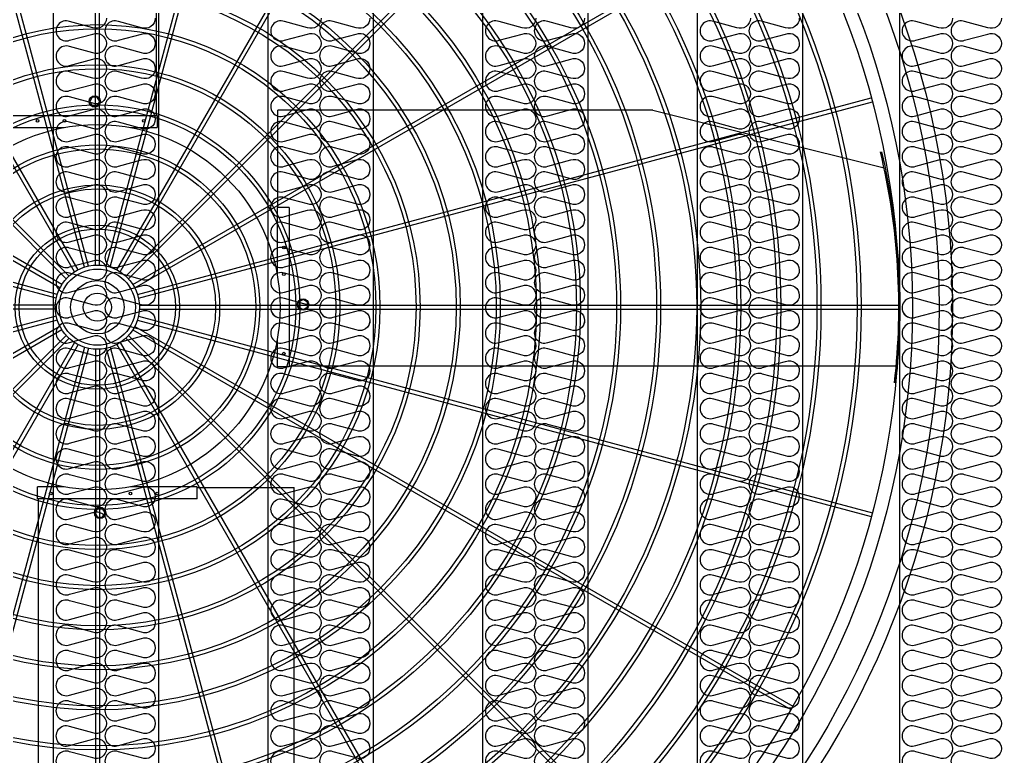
# Model space of a CAD drawing. Header units: millimetres. Extents: x 2711 to 34823, y 3042 to 25750.
# Drawn here: x 8109 to 9508, y 11930 to 12980 of the extents above; entities that cross this region are included whole.
import ezdxf

# ---------------------------------------------------------------- set-up
doc = ezdxf.new("R2010")
doc.units = ezdxf.units.MM
for name, color, linetype in [('LINE', 7, 'Continuous'), ('SMS', 220, 'Continuous'), ('냉각탑', 4, 'Continuous')]:
    doc.layers.add(name, color=color, linetype=linetype)

# ---------------------------------------------------------------- blocks, each defined once
blk = doc.blocks.new('A$C1FB73ED1')
for p, q in [((1277, 1342.9), (1277, 2480)), ((1283, 1342.9), (1283, 2480)), ((1266.6, 1341.6), (972.3, 2439.9)), ((1293.4, 1341.6), (1587.7, 2439.9)), ((1260.8, 1340), (966.5, 2438.3)), ((1299.2, 1340), (1593.5, 2438.3)), ((1245.9, 1333), (677.4, 2317.7)), ((1251.1, 1336), (682.6, 2320.7)), ((1308.9, 1336), (1877.4, 2320.7)), ((1314.1, 1333), (1882.6, 2317.7)), ((1237.6, 1326.6), (433.6, 2130.6)), ((1322.4, 1326.6), (2126.4, 2130.6)), ((1233.4, 1322.4), (429.4, 2126.4)), ((1326.6, 1322.4), (2130.6, 2126.4)), ((1227, 1314.1), (242.3, 1882.6)), ((1333, 1314.1), (2317.7, 1882.6)), ((1224, 1308.9), (239.3, 1877.4)), ((1336, 1308.9), (2320.7, 1877.4)), ((1218.4, 1293.4), (120.1, 1587.7)), ((1220, 1299.2), (121.7, 1593.5)), ((1340, 1299.2), (2438.3, 1593.5)), ((1341.6, 1293.4), (2439.9, 1587.7)), ((1217.1, 1283), (80, 1283)), ((1342.9, 1283), (2480, 1283)), ((1217.1, 1277), (80, 1277)), ((1218.4, 1266.6), (120.1, 972.3)), ((1341.6, 1266.6), (2439.9, 972.3)), ((1342.9, 1277), (2480, 1277)), ((1220, 1260.8), (121.7, 966.5)), ((1224, 1251.1), (239.3, 682.6)), ((1336, 1251.1), (2320.7, 682.6)), ((1340, 1260.8), (2438.3, 966.5)), ((1227, 1245.9), (242.3, 677.4)), ((1233.4, 1237.6), (429.4, 433.6)), ((1326.6, 1237.6), (2130.6, 433.6)), ((1333, 1245.9), (2317.7, 677.4)), ((1237.6, 1233.4), (433.6, 429.4)), ((1245.9, 1227), (677.4, 242.3)), ((1251.1, 1224), (682.6, 239.3)), ((1260.8, 1220), (966.5, 121.7)), ((1299.2, 1220), (1593.5, 121.7)), ((1308.9, 1224), (1877.4, 239.3)), ((1314.1, 1227), (1882.6, 242.3)), ((1322.4, 1233.4), (2126.4, 429.4)), ((1266.6, 1218.4), (972.3, 120.1)), ((1277, 1217.1), (1277, 80)), ((1283, 1217.1), (1283, 80)), ((1293.4, 1218.4), (1587.7, 120.1))]:
    blk.add_line(p, q)
for radius in [1280, 1260, 1220, 1200]:
    blk.add_circle((1280, 1280), radius)
at = {"ltscale": 5}
for radius in [1143, 1137, 1083, 1077, 1023, 1017, 963, 957, 903, 897, 843, 837, 783, 777, 723, 717, 663, 657, 603, 597, 543, 537, 483, 477, 423, 417, 363, 357, 303, 297, 243, 237, 183, 177, 123, 117, 63, 57, 40, 21]:
    blk.add_circle((1280, 1280), radius, dxfattribs=at)
at = {"color": 7}
blk.add_circle((1280, 1280), 273.5, dxfattribs=at)
at = {"layer": 'LINE', "color": 7}
for p, q in [((1368.2, 2477.5), (1368.2, 1567)), ((2111.5, 1574.8), (1550, 1574.8)), ((1550, 1429.2), (1550, 1574.8)), ((1550, 1429.2), (1550, 1574.8)), ((2111.5, 1574.8), (2457.5, 1488.5)), ((1130.8, 1567), (1369.4, 1567)), ((1130.8, 1567), (1369.4, 1567)), ((1369.4, 1567), (1369.4, 1549)), ((1369.4, 1567), (1369.4, 1549)), ((1130.8, 1549), (1230.5, 1549)), ((1130.8, 1549), (1230.5, 1549)), ((1329.5, 1549), (1369.4, 1549)), ((1329.5, 1549), (1369.4, 1549)), ((1549, 1429.2), (1549, 1329.5)), ((1549, 1429.2), (1549, 1329.5)), ((1567, 1429.2), (1549, 1429.2)), ((1567, 1429.2), (1549, 1429.2)), ((1567, 1429.2), (1567, 1190.6)), ((1567, 1429.2), (1567, 1190.6)), ((1549, 1230.5), (1549, 1190.6)), ((1549, 1230.5), (1549, 1190.6)), ((1567, 1190.6), (1549, 1190.6)), ((1567, 1190.6), (1549, 1190.6)), ((2475.6, 1191.8), (1567, 1191.8)), ((1230.5, 1011), (1190.6, 1011)), ((1190.6, 993), (1190.6, 1011)), ((1230.5, 1011), (1190.6, 1011)), ((1190.6, 993), (1190.6, 1011)), ((1429.2, 1011), (1329.5, 1011)), ((1429.2, 1011), (1329.5, 1011)), ((1429.2, 993), (1429.2, 1011)), ((1429.2, 993), (1429.2, 1011)), ((1429.2, 1010), (1574.8, 1010)), ((1429.2, 1010), (1574.8, 1010)), ((1574.8, 506.6), (1574.8, 1010)), ((1429.2, 993), (1190.6, 993)), ((1429.2, 993), (1190.6, 993)), ((1191.8, 82.5), (1191.8, 993))]:
    blk.add_line(p, q, dxfattribs=at)
for points in [[(1272.3, 1594.4), (1268.5, 1587.9), (1272.3, 1581.4), (1279.8, 1581.4), (1283.5, 1587.9), (1279.8, 1594.4)], [(1272.3, 1594.4), (1268.5, 1587.9), (1272.3, 1581.4), (1279.8, 1581.4), (1283.5, 1587.9), (1279.8, 1594.4)], [(1594.4, 1287.7), (1587.9, 1291.5), (1581.4, 1287.7), (1581.4, 1280.2), (1587.9, 1276.5), (1594.4, 1280.2)], [(1594.4, 1287.7), (1587.9, 1291.5), (1581.4, 1287.7), (1581.4, 1280.2), (1587.9, 1276.5), (1594.4, 1280.2)], [(1287.7, 965.6), (1291.5, 972.1), (1287.7, 978.6), (1280.2, 978.6), (1276.5, 972.1), (1280.2, 965.6)], [(1287.7, 965.6), (1291.5, 972.1), (1287.7, 978.6), (1280.2, 978.6), (1276.5, 972.1), (1280.2, 965.6)]]:
    blk.add_lwpolyline(points, close=True, dxfattribs=at)
for centre, radius in [((1276, 1587.9), 8.5), ((1276, 1587.9), 8.5), ((1190.6, 1559), 2), ((1190.6, 1559), 2), ((1230.6, 1559), 2), ((1230.6, 1559), 2), ((1349.6, 1559), 2), ((1349.6, 1559), 2), ((1559, 1369.4), 2), ((1559, 1369.4), 2), ((1559, 1329.4), 2), ((1559, 1329.4), 2), ((1587.9, 1284), 8.5), ((1587.9, 1284), 8.5), ((1559, 1210.4), 2), ((1559, 1210.4), 2), ((1210.4, 1001), 2), ((1210.4, 1001), 2), ((1329.4, 1001), 2), ((1329.4, 1001), 2), ((1369.4, 1001), 2), ((1369.4, 1001), 2), ((1284, 972.1), 8.5), ((1284, 972.1), 8.5)]:
    blk.add_circle(centre, radius, dxfattribs=at)
for radius, start, end in [(998, 353.4876, 13.487), (1000, 353.5007, 13.4595)]:
    blk.add_arc((1481.5, 1280), radius, start, end, dxfattribs=at)
blk = doc.blocks.new('3')
at = {"color": 7}
for p, q in [((8156.6, 14407.4), (8156.6, 10929.4)), ((8306.6, 14407.4), (8306.6, 10929.4)), ((8462.6, 14407.4), (8462.6, 10929.4)), ((8612.6, 14407.4), (8612.6, 10929.4)), ((8768.6, 14407.4), (8768.6, 10929.4)), ((8918.6, 14407.4), (8918.6, 10929.4)), ((9074.6, 14407.4), (9074.6, 10929.4)), ((9224.6, 14407.4), (9224.6, 10929.4)), ((9362.6, 14407.4), (9362.6, 10929.4))]:
    blk.add_line(p, q, dxfattribs=at)
at = {"layer": 'SMS', "color": 5, "elevation": 0}
for points in [[(8232.4, 12982.4, -0.524856), (8212.9, 12968.9), (8180, 12977.8, 1.449198), (8180, 12951), (8212.9, 12959.9, -0.524856), (8232.4, 12946.5, -0.524856), (8212.9, 12933), (8180, 12941.9, 1.449198), (8180, 12915.1), (8212.9, 12924, -0.524856), (8232.4, 12910.6, -0.524856), (8212.9, 12897.1), (8180, 12906, 1.449198), (8180, 12879.2), (8212.9, 12888.1, -0.524856), (8232.4, 12874.6, -0.524856), (8212.9, 12861.2), (8180, 12870.1, 1.449198), (8180, 12843.3), (8212.9, 12852.2, -0.524856), (8232.4, 12838.7, -0.524856), (8212.9, 12825.3), (8180, 12834.2, 1.449198), (8180, 12807.3), (8212.9, 12816.3, -0.524856), (8232.4, 12802.8, -0.524856), (8212.9, 12789.4), (8180, 12798.3, 1.449198), (8180, 12771.4), (8212.9, 12780.3, -0.524856), (8232.4, 12766.9, -0.524856), (8212.9, 12753.5), (8180, 12762.4, 1.449198), (8180, 12735.5), (8212.9, 12744.4, -0.524856), (8232.4, 12731, -0.524856), (8212.9, 12717.6), (8180, 12726.5, 1.449198), (8180, 12699.6), (8212.9, 12708.5, -0.524856), (8232.4, 12695.1, -0.524856), (8212.9, 12681.7), (8180, 12690.6, 1.449198), (8180, 12663.7), (8212.9, 12672.6, -0.524856), (8232.4, 12659.2, -0.524856), (8212.9, 12645.8), (8180, 12654.7, 1.449198), (8180, 12627.8), (8212.9, 12636.7, -0.524856), (8232.4, 12623.3, -0.524856), (8212.9, 12609.8), (8180, 12618.7, 1.449198), (8180, 12591.9), (8212.9, 12600.8, -0.524856), (8232.4, 12587.4, -0.524856), (8212.9, 12573.9), (8180, 12582.8, 1.449198), (8180, 12556), (8212.9, 12564.9, -0.524856), (8232.4, 12551.5, -0.417249), (8217.9, 12537.1)], [(8302, 12982.4, -0.524856), (8282.5, 12968.9), (8249.7, 12977.8, 1.449198), (8249.7, 12951), (8282.5, 12959.9, -0.524856), (8302, 12946.5, -0.524856), (8282.5, 12933), (8249.7, 12941.9, 1.449198), (8249.7, 12915.1), (8282.5, 12924, -0.524856), (8302, 12910.6, -0.524856), (8282.5, 12897.1), (8249.7, 12906, 1.449198), (8249.7, 12879.2), (8282.5, 12888.1, -0.524856), (8302, 12874.6, -0.524856), (8282.5, 12861.2), (8249.7, 12870.1, 1.449198), (8249.7, 12843.3), (8282.5, 12852.2, -0.524856), (8302, 12838.7, -0.524856), (8282.5, 12825.3), (8249.7, 12834.2, 1.449198), (8249.7, 12807.3), (8282.5, 12816.3, -0.524856), (8302, 12802.8, -0.524856), (8282.5, 12789.4), (8249.7, 12798.3, 1.449198), (8249.7, 12771.4), (8282.5, 12780.3, -0.524856), (8302, 12766.9, -0.524856), (8282.5, 12753.5), (8249.7, 12762.4, 1.449198), (8249.7, 12735.5), (8282.5, 12744.4, -0.524856), (8302, 12731, -0.524856), (8282.5, 12717.6), (8249.7, 12726.5, 1.449198), (8249.7, 12699.6), (8282.5, 12708.5, -0.524856), (8302, 12695.1, -0.524856), (8282.5, 12681.7), (8249.7, 12690.6, 1.449198), (8249.7, 12663.7), (8282.5, 12672.6, -0.524856), (8302, 12659.2, -0.524856), (8282.5, 12645.8), (8249.7, 12654.7, 1.449198), (8249.7, 12627.8), (8282.5, 12636.7, -0.524856), (8302, 12623.3, -0.524856), (8282.5, 12609.8), (8249.7, 12618.7, 1.449198), (8249.7, 12591.9), (8282.5, 12600.8, -0.524856), (8302, 12587.4, -0.524856), (8282.5, 12573.9), (8249.7, 12582.8, 1.449198), (8249.7, 12556), (8282.5, 12564.9, -0.524856), (8302, 12551.5, -0.417249), (8287.5, 12537.1)], [(8538.4, 12982.4, -0.524856), (8518.9, 12968.9), (8486, 12977.8, 1.449198), (8486, 12951), (8518.9, 12959.9, -0.524856), (8538.4, 12946.5, -0.524856), (8518.9, 12933), (8486, 12941.9, 1.449198), (8486, 12915.1), (8518.9, 12924, -0.524856), (8538.4, 12910.6, -0.524856), (8518.9, 12897.1), (8486, 12906, 1.449198), (8486, 12879.2), (8518.9, 12888.1, -0.524856), (8538.4, 12874.6, -0.524856), (8518.9, 12861.2), (8486, 12870.1, 1.449198), (8486, 12843.3), (8518.9, 12852.2, -0.524856), (8538.4, 12838.7, -0.524856), (8518.9, 12825.3), (8486, 12834.2, 1.449198), (8486, 12807.3), (8518.9, 12816.3, -0.524856), (8538.4, 12802.8, -0.524856), (8518.9, 12789.4), (8486, 12798.3, 1.449198), (8486, 12771.4), (8518.9, 12780.3, -0.524856), (8538.4, 12766.9, -0.524856), (8518.9, 12753.5), (8486, 12762.4, 1.449198), (8486, 12735.5), (8518.9, 12744.4, -0.524856), (8538.4, 12731, -0.524856), (8518.9, 12717.6), (8486, 12726.5, 1.449198), (8486, 12699.6), (8518.9, 12708.5, -0.524856), (8538.4, 12695.1, -0.524856), (8518.9, 12681.7), (8486, 12690.6, 1.449198), (8486, 12663.7), (8518.9, 12672.6, -0.524856), (8538.4, 12659.2, -0.524856), (8518.9, 12645.8), (8486, 12654.7, 1.449198), (8486, 12627.8), (8518.9, 12636.7, -0.524856), (8538.4, 12623.3, -0.524856), (8518.9, 12609.8), (8486, 12618.7, 1.449198), (8486, 12591.9), (8518.9, 12600.8, -0.524856), (8538.4, 12587.4, -0.524856), (8518.9, 12573.9), (8486, 12582.8, 1.449198), (8486, 12556), (8518.9, 12564.9, -0.524856), (8538.4, 12551.5, -0.417249), (8523.9, 12537.1)], [(8608, 12982.4, -0.524856), (8588.5, 12968.9), (8555.7, 12977.8, 1.449198), (8555.7, 12951), (8588.5, 12959.9, -0.524856), (8608, 12946.5, -0.524856), (8588.5, 12933), (8555.7, 12941.9, 1.449198), (8555.7, 12915.1), (8588.5, 12924, -0.524856), (8608, 12910.6, -0.524856), (8588.5, 12897.1), (8555.7, 12906, 1.449198), (8555.7, 12879.2), (8588.5, 12888.1, -0.524856), (8608, 12874.6, -0.524856), (8588.5, 12861.2), (8555.7, 12870.1, 1.449198), (8555.7, 12843.3), (8588.5, 12852.2, -0.524856), (8608, 12838.7, -0.524856), (8588.5, 12825.3), (8555.7, 12834.2, 1.449198), (8555.7, 12807.3), (8588.5, 12816.3, -0.524856), (8608, 12802.8, -0.524856), (8588.5, 12789.4), (8555.7, 12798.3, 1.449198), (8555.7, 12771.4), (8588.5, 12780.3, -0.524856), (8608, 12766.9, -0.524856), (8588.5, 12753.5), (8555.7, 12762.4, 1.449198), (8555.7, 12735.5), (8588.5, 12744.4, -0.524856), (8608, 12731, -0.524856), (8588.5, 12717.6), (8555.7, 12726.5, 1.449198), (8555.7, 12699.6), (8588.5, 12708.5, -0.524856), (8608, 12695.1, -0.524856), (8588.5, 12681.7), (8555.7, 12690.6, 1.449198), (8555.7, 12663.7), (8588.5, 12672.6, -0.524856), (8608, 12659.2, -0.524856), (8588.5, 12645.8), (8555.7, 12654.7, 1.449198), (8555.7, 12627.8), (8588.5, 12636.7, -0.524856), (8608, 12623.3, -0.524856), (8588.5, 12609.8), (8555.7, 12618.7, 1.449198), (8555.7, 12591.9), (8588.5, 12600.8, -0.524856), (8608, 12587.4, -0.524856), (8588.5, 12573.9), (8555.7, 12582.8, 1.449198), (8555.7, 12556), (8588.5, 12564.9, -0.524856), (8608, 12551.5, -0.417249), (8593.5, 12537.1)], [(8844.4, 12982.4, -0.524856), (8824.9, 12968.9), (8792, 12977.8, 1.449198), (8792, 12951), (8824.9, 12959.9, -0.524856), (8844.4, 12946.5, -0.524856), (8824.9, 12933), (8792, 12941.9, 1.449198), (8792, 12915.1), (8824.9, 12924, -0.524856), (8844.4, 12910.6, -0.524856), (8824.9, 12897.1), (8792, 12906, 1.449198), (8792, 12879.2), (8824.9, 12888.1, -0.524856), (8844.4, 12874.6, -0.524856), (8824.9, 12861.2), (8792, 12870.1, 1.449198), (8792, 12843.3), (8824.9, 12852.2, -0.524856), (8844.4, 12838.7, -0.524856), (8824.9, 12825.3), (8792, 12834.2, 1.449198), (8792, 12807.3), (8824.9, 12816.3, -0.524856), (8844.4, 12802.8, -0.524856), (8824.9, 12789.4), (8792, 12798.3, 1.449198), (8792, 12771.4), (8824.9, 12780.3, -0.524856), (8844.4, 12766.9, -0.524856), (8824.9, 12753.5), (8792, 12762.4, 1.449198), (8792, 12735.5), (8824.9, 12744.4, -0.524856), (8844.4, 12731, -0.524856), (8824.9, 12717.6), (8792, 12726.5, 1.449198), (8792, 12699.6), (8824.9, 12708.5, -0.524856), (8844.4, 12695.1, -0.524856), (8824.9, 12681.7), (8792, 12690.6, 1.449198), (8792, 12663.7), (8824.9, 12672.6, -0.524856), (8844.4, 12659.2, -0.524856), (8824.9, 12645.8), (8792, 12654.7, 1.449198), (8792, 12627.8), (8824.9, 12636.7, -0.524856), (8844.4, 12623.3, -0.524856), (8824.9, 12609.8), (8792, 12618.7, 1.449198), (8792, 12591.9), (8824.9, 12600.8, -0.524856), (8844.4, 12587.4, -0.524856), (8824.9, 12573.9), (8792, 12582.8, 1.449198), (8792, 12556), (8824.9, 12564.9, -0.524856), (8844.4, 12551.5, -0.417249), (8829.9, 12537.1)], [(8914, 12982.4, -0.524856), (8894.5, 12968.9), (8861.7, 12977.8, 1.449198), (8861.7, 12951), (8894.5, 12959.9, -0.524856), (8914, 12946.5, -0.524856), (8894.5, 12933), (8861.7, 12941.9, 1.449198), (8861.7, 12915.1), (8894.5, 12924, -0.524856), (8914, 12910.6, -0.524856), (8894.5, 12897.1), (8861.7, 12906, 1.449198), (8861.7, 12879.2), (8894.5, 12888.1, -0.524856), (8914, 12874.6, -0.524856), (8894.5, 12861.2), (8861.7, 12870.1, 1.449198), (8861.7, 12843.3), (8894.5, 12852.2, -0.524856), (8914, 12838.7, -0.524856), (8894.5, 12825.3), (8861.7, 12834.2, 1.449198), (8861.7, 12807.3), (8894.5, 12816.3, -0.524856), (8914, 12802.8, -0.524856), (8894.5, 12789.4), (8861.7, 12798.3, 1.449198), (8861.7, 12771.4), (8894.5, 12780.3, -0.524856), (8914, 12766.9, -0.524856), (8894.5, 12753.5), (8861.7, 12762.4, 1.449198), (8861.7, 12735.5), (8894.5, 12744.4, -0.524856), (8914, 12731, -0.524856), (8894.5, 12717.6), (8861.7, 12726.5, 1.449198), (8861.7, 12699.6), (8894.5, 12708.5, -0.524856), (8914, 12695.1, -0.524856), (8894.5, 12681.7), (8861.7, 12690.6, 1.449198), (8861.7, 12663.7), (8894.5, 12672.6, -0.524856), (8914, 12659.2, -0.524856), (8894.5, 12645.8), (8861.7, 12654.7, 1.449198), (8861.7, 12627.8), (8894.5, 12636.7, -0.524856), (8914, 12623.3, -0.524856), (8894.5, 12609.8), (8861.7, 12618.7, 1.449198), (8861.7, 12591.9), (8894.5, 12600.8, -0.524856), (8914, 12587.4, -0.524856), (8894.5, 12573.9), (8861.7, 12582.8, 1.449198), (8861.7, 12556), (8894.5, 12564.9, -0.524856), (8914, 12551.5, -0.417249), (8899.5, 12537.1)], [(9150.4, 12982.4, -0.524856), (9130.9, 12968.9), (9098, 12977.8, 1.449198), (9098, 12951), (9130.9, 12959.9, -0.524856), (9150.4, 12946.5, -0.524856), (9130.9, 12933), (9098, 12941.9, 1.449198), (9098, 12915.1), (9130.9, 12924, -0.524856), (9150.4, 12910.6, -0.524856), (9130.9, 12897.1), (9098, 12906, 1.449198), (9098, 12879.2), (9130.9, 12888.1, -0.524856), (9150.4, 12874.6, -0.524856), (9130.9, 12861.2), (9098, 12870.1, 1.449198), (9098, 12843.3), (9130.9, 12852.2, -0.524856), (9150.4, 12838.7, -0.524856), (9130.9, 12825.3), (9098, 12834.2, 1.449198), (9098, 12807.3), (9130.9, 12816.3, -0.524856), (9150.4, 12802.8, -0.524856), (9130.9, 12789.4), (9098, 12798.3, 1.449198), (9098, 12771.4), (9130.9, 12780.3, -0.524856), (9150.4, 12766.9, -0.524856), (9130.9, 12753.5), (9098, 12762.4, 1.449198), (9098, 12735.5), (9130.9, 12744.4, -0.524856), (9150.4, 12731, -0.524856), (9130.9, 12717.6), (9098, 12726.5, 1.449198), (9098, 12699.6), (9130.9, 12708.5, -0.524856), (9150.4, 12695.1, -0.524856), (9130.9, 12681.7), (9098, 12690.6, 1.449198), (9098, 12663.7), (9130.9, 12672.6, -0.524856), (9150.4, 12659.2, -0.524856), (9130.9, 12645.8), (9098, 12654.7, 1.449198), (9098, 12627.8), (9130.9, 12636.7, -0.524856), (9150.4, 12623.3, -0.524856), (9130.9, 12609.8), (9098, 12618.7, 1.449198), (9098, 12591.9), (9130.9, 12600.8, -0.524856), (9150.4, 12587.4, -0.524856), (9130.9, 12573.9), (9098, 12582.8, 1.449198), (9098, 12556), (9130.9, 12564.9, -0.524856), (9150.4, 12551.5, -0.417249), (9135.9, 12537.1)], [(9220, 12982.4, -0.524856), (9200.5, 12968.9), (9167.7, 12977.8, 1.449198), (9167.7, 12951), (9200.5, 12959.9, -0.524856), (9220, 12946.5, -0.524856), (9200.5, 12933), (9167.7, 12941.9, 1.449198), (9167.7, 12915.1), (9200.5, 12924, -0.524856), (9220, 12910.6, -0.524856), (9200.5, 12897.1), (9167.7, 12906, 1.449198), (9167.7, 12879.2), (9200.5, 12888.1, -0.524856), (9220, 12874.6, -0.524856), (9200.5, 12861.2), (9167.7, 12870.1, 1.449198), (9167.7, 12843.3), (9200.5, 12852.2, -0.524856), (9220, 12838.7, -0.524856), (9200.5, 12825.3), (9167.7, 12834.2, 1.449198), (9167.7, 12807.3), (9200.5, 12816.3, -0.524856), (9220, 12802.8, -0.524856), (9200.5, 12789.4), (9167.7, 12798.3, 1.449198), (9167.7, 12771.4), (9200.5, 12780.3, -0.524856), (9220, 12766.9, -0.524856), (9200.5, 12753.5), (9167.7, 12762.4, 1.449198), (9167.7, 12735.5), (9200.5, 12744.4, -0.524856), (9220, 12731, -0.524856), (9200.5, 12717.6), (9167.7, 12726.5, 1.449198), (9167.7, 12699.6), (9200.5, 12708.5, -0.524856), (9220, 12695.1, -0.524856), (9200.5, 12681.7), (9167.7, 12690.6, 1.449198), (9167.7, 12663.7), (9200.5, 12672.6, -0.524856), (9220, 12659.2, -0.524856), (9200.5, 12645.8), (9167.7, 12654.7, 1.449198), (9167.7, 12627.8), (9200.5, 12636.7, -0.524856), (9220, 12623.3, -0.524856), (9200.5, 12609.8), (9167.7, 12618.7, 1.449198), (9167.7, 12591.9), (9200.5, 12600.8, -0.524856), (9220, 12587.4, -0.524856), (9200.5, 12573.9), (9167.7, 12582.8, 1.449198), (9167.7, 12556), (9200.5, 12564.9, -0.524856), (9220, 12551.5, -0.417249), (9205.5, 12537.1)], [(9438.4, 12982.4, -0.524856), (9418.9, 12968.9), (9386, 12977.8, 1.449198), (9386, 12951), (9418.9, 12959.9, -0.524856), (9438.4, 12946.5, -0.524856), (9418.9, 12933), (9386, 12941.9, 1.449198), (9386, 12915.1), (9418.9, 12924, -0.524856), (9438.4, 12910.6, -0.524856), (9418.9, 12897.1), (9386, 12906, 1.449198), (9386, 12879.2), (9418.9, 12888.1, -0.524856), (9438.4, 12874.6, -0.524856), (9418.9, 12861.2), (9386, 12870.1, 1.449198), (9386, 12843.3), (9418.9, 12852.2, -0.524856), (9438.4, 12838.7, -0.524856), (9418.9, 12825.3), (9386, 12834.2, 1.449198), (9386, 12807.3), (9418.9, 12816.3, -0.524856), (9438.4, 12802.8, -0.524856), (9418.9, 12789.4), (9386, 12798.3, 1.449198), (9386, 12771.4), (9418.9, 12780.3, -0.524856), (9438.4, 12766.9, -0.524856), (9418.9, 12753.5), (9386, 12762.4, 1.449198), (9386, 12735.5), (9418.9, 12744.4, -0.524856), (9438.4, 12731, -0.524856), (9418.9, 12717.6), (9386, 12726.5, 1.449198), (9386, 12699.6), (9418.9, 12708.5, -0.524856), (9438.4, 12695.1, -0.524856), (9418.9, 12681.7), (9386, 12690.6, 1.449198), (9386, 12663.7), (9418.9, 12672.6, -0.524856), (9438.4, 12659.2, -0.524856), (9418.9, 12645.8), (9386, 12654.7, 1.449198), (9386, 12627.8), (9418.9, 12636.7, -0.524856), (9438.4, 12623.3, -0.524856), (9418.9, 12609.8), (9386, 12618.7, 1.449198), (9386, 12591.9), (9418.9, 12600.8, -0.524856), (9438.4, 12587.4, -0.524856), (9418.9, 12573.9), (9386, 12582.8, 1.449198), (9386, 12556), (9418.9, 12564.9, -0.524856), (9438.4, 12551.5, -0.417249), (9423.9, 12537.1)], [(9508, 12982.4, -0.524856), (9488.5, 12968.9), (9455.7, 12977.8, 1.449198), (9455.7, 12951), (9488.5, 12959.9, -0.524856), (9508, 12946.5, -0.524856), (9488.5, 12933), (9455.7, 12941.9, 1.449198), (9455.7, 12915.1), (9488.5, 12924, -0.524856), (9508, 12910.6, -0.524856), (9488.5, 12897.1), (9455.7, 12906, 1.449198), (9455.7, 12879.2), (9488.5, 12888.1, -0.524856), (9508, 12874.6, -0.524856), (9488.5, 12861.2), (9455.7, 12870.1, 1.449198), (9455.7, 12843.3), (9488.5, 12852.2, -0.524856), (9508, 12838.7, -0.524856), (9488.5, 12825.3), (9455.7, 12834.2, 1.449198), (9455.7, 12807.3), (9488.5, 12816.3, -0.524856), (9508, 12802.8, -0.524856), (9488.5, 12789.4), (9455.7, 12798.3, 1.449198), (9455.7, 12771.4), (9488.5, 12780.3, -0.524856), (9508, 12766.9, -0.524856), (9488.5, 12753.5), (9455.7, 12762.4, 1.449198), (9455.7, 12735.5), (9488.5, 12744.4, -0.524856), (9508, 12731, -0.524856), (9488.5, 12717.6), (9455.7, 12726.5, 1.449198), (9455.7, 12699.6), (9488.5, 12708.5, -0.524856), (9508, 12695.1, -0.524856), (9488.5, 12681.7), (9455.7, 12690.6, 1.449198), (9455.7, 12663.7), (9488.5, 12672.6, -0.524856), (9508, 12659.2, -0.524856), (9488.5, 12645.8), (9455.7, 12654.7, 1.449198), (9455.7, 12627.8), (9488.5, 12636.7, -0.524856), (9508, 12623.3, -0.524856), (9488.5, 12609.8), (9455.7, 12618.7, 1.449198), (9455.7, 12591.9), (9488.5, 12600.8, -0.524856), (9508, 12587.4, -0.524856), (9488.5, 12573.9), (9455.7, 12582.8, 1.449198), (9455.7, 12556), (9488.5, 12564.9, -0.524856), (9508, 12551.5, -0.417249), (9493.5, 12537.1)], [(8161, 12565.8, 0.446849), (8180, 12556), (8212.9, 12564.9, -0.524856), (8232.4, 12551.5, -0.524856), (8212.9, 12538), (8180, 12546.9, 1.449198), (8180, 12520.1), (8212.9, 12529, -0.524856), (8232.4, 12515.5, -0.524856), (8212.9, 12502.1), (8180, 12511, 1.449198), (8180, 12484.2), (8212.9, 12493.1, -0.524856), (8232.4, 12479.6, -0.524856), (8212.9, 12466.2), (8180, 12475.1, 1.449198), (8180, 12448.2), (8212.9, 12457.2, -0.524856), (8232.4, 12443.7, -0.524856), (8212.9, 12430.3), (8180, 12439.2, 1.449198), (8180, 12412.3), (8212.9, 12421.2, -0.524856), (8232.4, 12407.8, -0.524856), (8212.9, 12394.4), (8180, 12403.3, 1.449198), (8180, 12376.4), (8212.9, 12385.3, -0.524856), (8232.4, 12371.9, -0.524856), (8212.9, 12358.5), (8180, 12367.4, 1.449198), (8180, 12340.5), (8212.9, 12349.4, -0.524856), (8232.4, 12336, -0.524856), (8212.9, 12322.6), (8180, 12331.5, 1.449198), (8180, 12304.6), (8212.9, 12313.5, -0.524856), (8232.4, 12300.1, -0.524856), (8212.9, 12286.7), (8180, 12295.6, 1.449198), (8180, 12268.7), (8212.9, 12277.6, -0.524856), (8232.4, 12264.2, -0.524856), (8212.9, 12250.7), (8180, 12259.6, 1.449198), (8180, 12232.8), (8212.9, 12241.7, -0.524856), (8232.4, 12228.3, -0.524856), (8212.9, 12214.8), (8180, 12223.7, 1.449198), (8180, 12196.9), (8212.9, 12205.8, -0.524856), (8232.4, 12192.4, -0.524856), (8212.9, 12178.9), (8180, 12187.8, 1.449198), (8180, 12161), (8212.9, 12169.9, -0.524856), (8232.4, 12156.4, -0.524856), (8212.9, 12143), (8180, 12151.9, 1.449198), (8180, 12125.1), (8212.9, 12134, -0.524856), (8232.4, 12120.5, -0.524856), (8212.9, 12107.1), (8180, 12116, 1.449198), (8180, 12089.1), (8212.9, 12098.1, -0.524856), (8232.4, 12084.6, -0.524856), (8212.9, 12071.2), (8180, 12080.1, 1.449198), (8180, 12053.2), (8212.9, 12062.1, -0.524856), (8232.4, 12048.7, -0.524856), (8212.9, 12035.3), (8180, 12044.2, 1.449198), (8180, 12017.3), (8212.9, 12026.2, -0.524856), (8232.4, 12012.8, -0.524856), (8212.9, 11999.4), (8180, 12008.3, 1.449198), (8180, 11981.4), (8212.9, 11990.3, -0.524856), (8232.4, 11976.9, -0.524856), (8212.9, 11963.5), (8180, 11972.4, 1.449198), (8180, 11945.5), (8212.9, 11954.4, -0.524856), (8232.4, 11941, -0.524856), (8212.9, 11927.6), (8180, 11936.5, 1.449198), (8180, 11909.6)], [(8230.6, 12565.8, 0.446849), (8249.7, 12556), (8282.5, 12564.9, -0.524856), (8302, 12551.5, -0.524856), (8282.5, 12538), (8249.7, 12546.9, 1.449198), (8249.7, 12520.1), (8282.5, 12529, -0.524856), (8302, 12515.5, -0.524856), (8282.5, 12502.1), (8249.7, 12511, 1.449198), (8249.7, 12484.2), (8282.5, 12493.1, -0.524856), (8302, 12479.6, -0.524856), (8282.5, 12466.2), (8249.7, 12475.1, 1.449198), (8249.7, 12448.2), (8282.5, 12457.2, -0.524856), (8302, 12443.7, -0.524856), (8282.5, 12430.3), (8249.7, 12439.2, 1.449198), (8249.7, 12412.3), (8282.5, 12421.2, -0.524856), (8302, 12407.8, -0.524856), (8282.5, 12394.4), (8249.7, 12403.3, 1.449198), (8249.7, 12376.4), (8282.5, 12385.3, -0.524856), (8302, 12371.9, -0.524856), (8282.5, 12358.5), (8249.7, 12367.4, 1.449198), (8249.7, 12340.5), (8282.5, 12349.4, -0.524856), (8302, 12336, -0.524856), (8282.5, 12322.6), (8249.7, 12331.5, 1.449198), (8249.7, 12304.6), (8282.5, 12313.5, -0.524856), (8302, 12300.1, -0.524856), (8282.5, 12286.7), (8249.7, 12295.6, 1.449198), (8249.7, 12268.7), (8282.5, 12277.6, -0.524856), (8302, 12264.2, -0.524856), (8282.5, 12250.7), (8249.7, 12259.6, 1.449198), (8249.7, 12232.8), (8282.5, 12241.7, -0.524856), (8302, 12228.3, -0.524856), (8282.5, 12214.8), (8249.7, 12223.7, 1.449198), (8249.7, 12196.9), (8282.5, 12205.8, -0.524856), (8302, 12192.4, -0.524856), (8282.5, 12178.9), (8249.7, 12187.8, 1.449198), (8249.7, 12161), (8282.5, 12169.9, -0.524856), (8302, 12156.4, -0.524856), (8282.5, 12143), (8249.7, 12151.9, 1.449198), (8249.7, 12125.1), (8282.5, 12134, -0.524856), (8302, 12120.5, -0.524856), (8282.5, 12107.1), (8249.7, 12116, 1.449198), (8249.7, 12089.1), (8282.5, 12098.1, -0.524856), (8302, 12084.6, -0.524856), (8282.5, 12071.2), (8249.7, 12080.1, 1.449198), (8249.7, 12053.2), (8282.5, 12062.1, -0.524856), (8302, 12048.7, -0.524856), (8282.5, 12035.3), (8249.7, 12044.2, 1.449198), (8249.7, 12017.3), (8282.5, 12026.2, -0.524856), (8302, 12012.8, -0.524856), (8282.5, 11999.4), (8249.7, 12008.3, 1.449198), (8249.7, 11981.4), (8282.5, 11990.3, -0.524856), (8302, 11976.9, -0.524856), (8282.5, 11963.5), (8249.7, 11972.4, 1.449198), (8249.7, 11945.5), (8282.5, 11954.4, -0.524856), (8302, 11941, -0.524856), (8282.5, 11927.6), (8249.7, 11936.5, 1.449198), (8249.7, 11909.6)], [(8467, 12565.8, 0.446849), (8486, 12556), (8518.9, 12564.9, -0.524856), (8538.4, 12551.5, -0.524856), (8518.9, 12538), (8486, 12546.9, 1.449198), (8486, 12520.1), (8518.9, 12529, -0.524856), (8538.4, 12515.5, -0.524856), (8518.9, 12502.1), (8486, 12511, 1.449198), (8486, 12484.2), (8518.9, 12493.1, -0.524856), (8538.4, 12479.6, -0.524856), (8518.9, 12466.2), (8486, 12475.1, 1.449198), (8486, 12448.2), (8518.9, 12457.2, -0.524856), (8538.4, 12443.7, -0.524856), (8518.9, 12430.3), (8486, 12439.2, 1.449198), (8486, 12412.3), (8518.9, 12421.2, -0.524856), (8538.4, 12407.8, -0.524856), (8518.9, 12394.4), (8486, 12403.3, 1.449198), (8486, 12376.4), (8518.9, 12385.3, -0.524856), (8538.4, 12371.9, -0.524856), (8518.9, 12358.5), (8486, 12367.4, 1.449198), (8486, 12340.5), (8518.9, 12349.4, -0.524856), (8538.4, 12336, -0.524856), (8518.9, 12322.6), (8486, 12331.5, 1.449198), (8486, 12304.6), (8518.9, 12313.5, -0.524856), (8538.4, 12300.1, -0.524856), (8518.9, 12286.7), (8486, 12295.6, 1.449198), (8486, 12268.7), (8518.9, 12277.6, -0.524856), (8538.4, 12264.2, -0.524856), (8518.9, 12250.7), (8486, 12259.6, 1.449198), (8486, 12232.8), (8518.9, 12241.7, -0.524856), (8538.4, 12228.3, -0.524856), (8518.9, 12214.8), (8486, 12223.7, 1.449198), (8486, 12196.9), (8518.9, 12205.8, -0.524856), (8538.4, 12192.4, -0.524856), (8518.9, 12178.9), (8486, 12187.8, 1.449198), (8486, 12161), (8518.9, 12169.9, -0.524856), (8538.4, 12156.4, -0.524856), (8518.9, 12143), (8486, 12151.9, 1.449198), (8486, 12125.1), (8518.9, 12134, -0.524856), (8538.4, 12120.5, -0.524856), (8518.9, 12107.1), (8486, 12116, 1.449198), (8486, 12089.1), (8518.9, 12098.1, -0.524856), (8538.4, 12084.6, -0.524856), (8518.9, 12071.2), (8486, 12080.1, 1.449198), (8486, 12053.2), (8518.9, 12062.1, -0.524856), (8538.4, 12048.7, -0.524856), (8518.9, 12035.3), (8486, 12044.2, 1.449198), (8486, 12017.3), (8518.9, 12026.2, -0.524856), (8538.4, 12012.8, -0.524856), (8518.9, 11999.4), (8486, 12008.3, 1.449198), (8486, 11981.4), (8518.9, 11990.3, -0.524856), (8538.4, 11976.9, -0.524856), (8518.9, 11963.5), (8486, 11972.4, 1.449198), (8486, 11945.5), (8518.9, 11954.4, -0.524856), (8538.4, 11941, -0.524856), (8518.9, 11927.6), (8486, 11936.5, 1.449198), (8486, 11909.6)], [(8536.6, 12565.8, 0.446849), (8555.7, 12556), (8588.5, 12564.9, -0.524856), (8608, 12551.5, -0.524856), (8588.5, 12538), (8555.7, 12546.9, 1.449198), (8555.7, 12520.1), (8588.5, 12529, -0.524856), (8608, 12515.5, -0.524856), (8588.5, 12502.1), (8555.7, 12511, 1.449198), (8555.7, 12484.2), (8588.5, 12493.1, -0.524856), (8608, 12479.6, -0.524856), (8588.5, 12466.2), (8555.7, 12475.1, 1.449198), (8555.7, 12448.2), (8588.5, 12457.2, -0.524856), (8608, 12443.7, -0.524856), (8588.5, 12430.3), (8555.7, 12439.2, 1.449198), (8555.7, 12412.3), (8588.5, 12421.2, -0.524856), (8608, 12407.8, -0.524856), (8588.5, 12394.4), (8555.7, 12403.3, 1.449198), (8555.7, 12376.4), (8588.5, 12385.3, -0.524856), (8608, 12371.9, -0.524856), (8588.5, 12358.5), (8555.7, 12367.4, 1.449198), (8555.7, 12340.5), (8588.5, 12349.4, -0.524856), (8608, 12336, -0.524856), (8588.5, 12322.6), (8555.7, 12331.5, 1.449198), (8555.7, 12304.6), (8588.5, 12313.5, -0.524856), (8608, 12300.1, -0.524856), (8588.5, 12286.7), (8555.7, 12295.6, 1.449198), (8555.7, 12268.7), (8588.5, 12277.6, -0.524856), (8608, 12264.2, -0.524856), (8588.5, 12250.7), (8555.7, 12259.6, 1.449198), (8555.7, 12232.8), (8588.5, 12241.7, -0.524856), (8608, 12228.3, -0.524856), (8588.5, 12214.8), (8555.7, 12223.7, 1.449198), (8555.7, 12196.9), (8588.5, 12205.8, -0.524856), (8608, 12192.4, -0.524856), (8588.5, 12178.9), (8555.7, 12187.8, 1.449198), (8555.7, 12161), (8588.5, 12169.9, -0.524856), (8608, 12156.4, -0.524856), (8588.5, 12143), (8555.7, 12151.9, 1.449198), (8555.7, 12125.1), (8588.5, 12134, -0.524856), (8608, 12120.5, -0.524856), (8588.5, 12107.1), (8555.7, 12116, 1.449198), (8555.7, 12089.1), (8588.5, 12098.1, -0.524856), (8608, 12084.6, -0.524856), (8588.5, 12071.2), (8555.7, 12080.1, 1.449198), (8555.7, 12053.2), (8588.5, 12062.1, -0.524856), (8608, 12048.7, -0.524856), (8588.5, 12035.3), (8555.7, 12044.2, 1.449198), (8555.7, 12017.3), (8588.5, 12026.2, -0.524856), (8608, 12012.8, -0.524856), (8588.5, 11999.4), (8555.7, 12008.3, 1.449198), (8555.7, 11981.4), (8588.5, 11990.3, -0.524856), (8608, 11976.9, -0.524856), (8588.5, 11963.5), (8555.7, 11972.4, 1.449198), (8555.7, 11945.5), (8588.5, 11954.4, -0.524856), (8608, 11941, -0.524856), (8588.5, 11927.6), (8555.7, 11936.5, 1.449198), (8555.7, 11909.6)], [(8773, 12565.8, 0.446849), (8792, 12556), (8824.9, 12564.9, -0.524856), (8844.4, 12551.5, -0.524856), (8824.9, 12538), (8792, 12546.9, 1.449198), (8792, 12520.1), (8824.9, 12529, -0.524856), (8844.4, 12515.5, -0.524856), (8824.9, 12502.1), (8792, 12511, 1.449198), (8792, 12484.2), (8824.9, 12493.1, -0.524856), (8844.4, 12479.6, -0.524856), (8824.9, 12466.2), (8792, 12475.1, 1.449198), (8792, 12448.2), (8824.9, 12457.2, -0.524856), (8844.4, 12443.7, -0.524856), (8824.9, 12430.3), (8792, 12439.2, 1.449198), (8792, 12412.3), (8824.9, 12421.2, -0.524856), (8844.4, 12407.8, -0.524856), (8824.9, 12394.4), (8792, 12403.3, 1.449198), (8792, 12376.4), (8824.9, 12385.3, -0.524856), (8844.4, 12371.9, -0.524856), (8824.9, 12358.5), (8792, 12367.4, 1.449198), (8792, 12340.5), (8824.9, 12349.4, -0.524856), (8844.4, 12336, -0.524856), (8824.9, 12322.6), (8792, 12331.5, 1.449198), (8792, 12304.6), (8824.9, 12313.5, -0.524856), (8844.4, 12300.1, -0.524856), (8824.9, 12286.7), (8792, 12295.6, 1.449198), (8792, 12268.7), (8824.9, 12277.6, -0.524856), (8844.4, 12264.2, -0.524856), (8824.9, 12250.7), (8792, 12259.6, 1.449198), (8792, 12232.8), (8824.9, 12241.7, -0.524856), (8844.4, 12228.3, -0.524856), (8824.9, 12214.8), (8792, 12223.7, 1.449198), (8792, 12196.9), (8824.9, 12205.8, -0.524856), (8844.4, 12192.4, -0.524856), (8824.9, 12178.9), (8792, 12187.8, 1.449198), (8792, 12161), (8824.9, 12169.9, -0.524856), (8844.4, 12156.4, -0.524856), (8824.9, 12143), (8792, 12151.9, 1.449198), (8792, 12125.1), (8824.9, 12134, -0.524856), (8844.4, 12120.5, -0.524856), (8824.9, 12107.1), (8792, 12116, 1.449198), (8792, 12089.1), (8824.9, 12098.1, -0.524856), (8844.4, 12084.6, -0.524856), (8824.9, 12071.2), (8792, 12080.1, 1.449198), (8792, 12053.2), (8824.9, 12062.1, -0.524856), (8844.4, 12048.7, -0.524856), (8824.9, 12035.3), (8792, 12044.2, 1.449198), (8792, 12017.3), (8824.9, 12026.2, -0.524856), (8844.4, 12012.8, -0.524856), (8824.9, 11999.4), (8792, 12008.3, 1.449198), (8792, 11981.4), (8824.9, 11990.3, -0.524856), (8844.4, 11976.9, -0.524856), (8824.9, 11963.5), (8792, 11972.4, 1.449198), (8792, 11945.5), (8824.9, 11954.4, -0.524856), (8844.4, 11941, -0.524856), (8824.9, 11927.6), (8792, 11936.5, 1.449198), (8792, 11909.6)], [(8842.6, 12565.8, 0.446849), (8861.7, 12556), (8894.5, 12564.9, -0.524856), (8914, 12551.5, -0.524856), (8894.5, 12538), (8861.7, 12546.9, 1.449198), (8861.7, 12520.1), (8894.5, 12529, -0.524856), (8914, 12515.5, -0.524856), (8894.5, 12502.1), (8861.7, 12511, 1.449198), (8861.7, 12484.2), (8894.5, 12493.1, -0.524856), (8914, 12479.6, -0.524856), (8894.5, 12466.2), (8861.7, 12475.1, 1.449198), (8861.7, 12448.2), (8894.5, 12457.2, -0.524856), (8914, 12443.7, -0.524856), (8894.5, 12430.3), (8861.7, 12439.2, 1.449198), (8861.7, 12412.3), (8894.5, 12421.2, -0.524856), (8914, 12407.8, -0.524856), (8894.5, 12394.4), (8861.7, 12403.3, 1.449198), (8861.7, 12376.4), (8894.5, 12385.3, -0.524856), (8914, 12371.9, -0.524856), (8894.5, 12358.5), (8861.7, 12367.4, 1.449198), (8861.7, 12340.5), (8894.5, 12349.4, -0.524856), (8914, 12336, -0.524856), (8894.5, 12322.6), (8861.7, 12331.5, 1.449198), (8861.7, 12304.6), (8894.5, 12313.5, -0.524856), (8914, 12300.1, -0.524856), (8894.5, 12286.7), (8861.7, 12295.6, 1.449198), (8861.7, 12268.7), (8894.5, 12277.6, -0.524856), (8914, 12264.2, -0.524856), (8894.5, 12250.7), (8861.7, 12259.6, 1.449198), (8861.7, 12232.8), (8894.5, 12241.7, -0.524856), (8914, 12228.3, -0.524856), (8894.5, 12214.8), (8861.7, 12223.7, 1.449198), (8861.7, 12196.9), (8894.5, 12205.8, -0.524856), (8914, 12192.4, -0.524856), (8894.5, 12178.9), (8861.7, 12187.8, 1.449198), (8861.7, 12161), (8894.5, 12169.9, -0.524856), (8914, 12156.4, -0.524856), (8894.5, 12143), (8861.7, 12151.9, 1.449198), (8861.7, 12125.1), (8894.5, 12134, -0.524856), (8914, 12120.5, -0.524856), (8894.5, 12107.1), (8861.7, 12116, 1.449198), (8861.7, 12089.1), (8894.5, 12098.1, -0.524856), (8914, 12084.6, -0.524856), (8894.5, 12071.2), (8861.7, 12080.1, 1.449198), (8861.7, 12053.2), (8894.5, 12062.1, -0.524856), (8914, 12048.7, -0.524856), (8894.5, 12035.3), (8861.7, 12044.2, 1.449198), (8861.7, 12017.3), (8894.5, 12026.2, -0.524856), (8914, 12012.8, -0.524856), (8894.5, 11999.4), (8861.7, 12008.3, 1.449198), (8861.7, 11981.4), (8894.5, 11990.3, -0.524856), (8914, 11976.9, -0.524856), (8894.5, 11963.5), (8861.7, 11972.4, 1.449198), (8861.7, 11945.5), (8894.5, 11954.4, -0.524856), (8914, 11941, -0.524856), (8894.5, 11927.6), (8861.7, 11936.5, 1.449198), (8861.7, 11909.6)], [(9079, 12565.8, 0.446849), (9098, 12556), (9130.9, 12564.9, -0.524856), (9150.4, 12551.5, -0.524856), (9130.9, 12538), (9098, 12546.9, 1.449198), (9098, 12520.1), (9130.9, 12529, -0.524856), (9150.4, 12515.5, -0.524856), (9130.9, 12502.1), (9098, 12511, 1.449198), (9098, 12484.2), (9130.9, 12493.1, -0.524856), (9150.4, 12479.6, -0.524856), (9130.9, 12466.2), (9098, 12475.1, 1.449198), (9098, 12448.2), (9130.9, 12457.2, -0.524856), (9150.4, 12443.7, -0.524856), (9130.9, 12430.3), (9098, 12439.2, 1.449198), (9098, 12412.3), (9130.9, 12421.2, -0.524856), (9150.4, 12407.8, -0.524856), (9130.9, 12394.4), (9098, 12403.3, 1.449198), (9098, 12376.4), (9130.9, 12385.3, -0.524856), (9150.4, 12371.9, -0.524856), (9130.9, 12358.5), (9098, 12367.4, 1.449198), (9098, 12340.5), (9130.9, 12349.4, -0.524856), (9150.4, 12336, -0.524856), (9130.9, 12322.6), (9098, 12331.5, 1.449198), (9098, 12304.6), (9130.9, 12313.5, -0.524856), (9150.4, 12300.1, -0.524856), (9130.9, 12286.7), (9098, 12295.6, 1.449198), (9098, 12268.7), (9130.9, 12277.6, -0.524856), (9150.4, 12264.2, -0.524856), (9130.9, 12250.7), (9098, 12259.6, 1.449198), (9098, 12232.8), (9130.9, 12241.7, -0.524856), (9150.4, 12228.3, -0.524856), (9130.9, 12214.8), (9098, 12223.7, 1.449198), (9098, 12196.9), (9130.9, 12205.8, -0.524856), (9150.4, 12192.4, -0.524856), (9130.9, 12178.9), (9098, 12187.8, 1.449198), (9098, 12161), (9130.9, 12169.9, -0.524856), (9150.4, 12156.4, -0.524856), (9130.9, 12143), (9098, 12151.9, 1.449198), (9098, 12125.1), (9130.9, 12134, -0.524856), (9150.4, 12120.5, -0.524856), (9130.9, 12107.1), (9098, 12116, 1.449198), (9098, 12089.1), (9130.9, 12098.1, -0.524856), (9150.4, 12084.6, -0.524856), (9130.9, 12071.2), (9098, 12080.1, 1.449198), (9098, 12053.2), (9130.9, 12062.1, -0.524856), (9150.4, 12048.7, -0.524856), (9130.9, 12035.3), (9098, 12044.2, 1.449198), (9098, 12017.3), (9130.9, 12026.2, -0.524856), (9150.4, 12012.8, -0.524856), (9130.9, 11999.4), (9098, 12008.3, 1.449198), (9098, 11981.4), (9130.9, 11990.3, -0.524856), (9150.4, 11976.9, -0.524856), (9130.9, 11963.5), (9098, 11972.4, 1.449198), (9098, 11945.5), (9130.9, 11954.4, -0.524856), (9150.4, 11941, -0.524856), (9130.9, 11927.6), (9098, 11936.5, 1.449198), (9098, 11909.6)], [(9148.6, 12565.8, 0.446849), (9167.7, 12556), (9200.5, 12564.9, -0.524856), (9220, 12551.5, -0.524856), (9200.5, 12538), (9167.7, 12546.9, 1.449198), (9167.7, 12520.1), (9200.5, 12529, -0.524856), (9220, 12515.5, -0.524856), (9200.5, 12502.1), (9167.7, 12511, 1.449198), (9167.7, 12484.2), (9200.5, 12493.1, -0.524856), (9220, 12479.6, -0.524856), (9200.5, 12466.2), (9167.7, 12475.1, 1.449198), (9167.7, 12448.2), (9200.5, 12457.2, -0.524856), (9220, 12443.7, -0.524856), (9200.5, 12430.3), (9167.7, 12439.2, 1.449198), (9167.7, 12412.3), (9200.5, 12421.2, -0.524856), (9220, 12407.8, -0.524856), (9200.5, 12394.4), (9167.7, 12403.3, 1.449198), (9167.7, 12376.4), (9200.5, 12385.3, -0.524856), (9220, 12371.9, -0.524856), (9200.5, 12358.5), (9167.7, 12367.4, 1.449198), (9167.7, 12340.5), (9200.5, 12349.4, -0.524856), (9220, 12336, -0.524856), (9200.5, 12322.6), (9167.7, 12331.5, 1.449198), (9167.7, 12304.6), (9200.5, 12313.5, -0.524856), (9220, 12300.1, -0.524856), (9200.5, 12286.7), (9167.7, 12295.6, 1.449198), (9167.7, 12268.7), (9200.5, 12277.6, -0.524856), (9220, 12264.2, -0.524856), (9200.5, 12250.7), (9167.7, 12259.6, 1.449198), (9167.7, 12232.8), (9200.5, 12241.7, -0.524856), (9220, 12228.3, -0.524856), (9200.5, 12214.8), (9167.7, 12223.7, 1.449198), (9167.7, 12196.9), (9200.5, 12205.8, -0.524856), (9220, 12192.4, -0.524856), (9200.5, 12178.9), (9167.7, 12187.8, 1.449198), (9167.7, 12161), (9200.5, 12169.9, -0.524856), (9220, 12156.4, -0.524856), (9200.5, 12143), (9167.7, 12151.9, 1.449198), (9167.7, 12125.1), (9200.5, 12134, -0.524856), (9220, 12120.5, -0.524856), (9200.5, 12107.1), (9167.7, 12116, 1.449198), (9167.7, 12089.1), (9200.5, 12098.1, -0.524856), (9220, 12084.6, -0.524856), (9200.5, 12071.2), (9167.7, 12080.1, 1.449198), (9167.7, 12053.2), (9200.5, 12062.1, -0.524856), (9220, 12048.7, -0.524856), (9200.5, 12035.3), (9167.7, 12044.2, 1.449198), (9167.7, 12017.3), (9200.5, 12026.2, -0.524856), (9220, 12012.8, -0.524856), (9200.5, 11999.4), (9167.7, 12008.3, 1.449198), (9167.7, 11981.4), (9200.5, 11990.3, -0.524856), (9220, 11976.9, -0.524856), (9200.5, 11963.5), (9167.7, 11972.4, 1.449198), (9167.7, 11945.5), (9200.5, 11954.4, -0.524856), (9220, 11941, -0.524856), (9200.5, 11927.6), (9167.7, 11936.5, 1.449198), (9167.7, 11909.6)], [(9367, 12565.8, 0.446849), (9386, 12556), (9418.9, 12564.9, -0.524856), (9438.4, 12551.5, -0.524856), (9418.9, 12538), (9386, 12546.9, 1.449198), (9386, 12520.1), (9418.9, 12529, -0.524856), (9438.4, 12515.5, -0.524856), (9418.9, 12502.1), (9386, 12511, 1.449198), (9386, 12484.2), (9418.9, 12493.1, -0.524856), (9438.4, 12479.6, -0.524856), (9418.9, 12466.2), (9386, 12475.1, 1.449198), (9386, 12448.2), (9418.9, 12457.2, -0.524856), (9438.4, 12443.7, -0.524856), (9418.9, 12430.3), (9386, 12439.2, 1.449198), (9386, 12412.3), (9418.9, 12421.2, -0.524856), (9438.4, 12407.8, -0.524856), (9418.9, 12394.4), (9386, 12403.3, 1.449198), (9386, 12376.4), (9418.9, 12385.3, -0.524856), (9438.4, 12371.9, -0.524856), (9418.9, 12358.5), (9386, 12367.4, 1.449198), (9386, 12340.5), (9418.9, 12349.4, -0.524856), (9438.4, 12336, -0.524856), (9418.9, 12322.6), (9386, 12331.5, 1.449198), (9386, 12304.6), (9418.9, 12313.5, -0.524856), (9438.4, 12300.1, -0.524856), (9418.9, 12286.7), (9386, 12295.6, 1.449198), (9386, 12268.7), (9418.9, 12277.6, -0.524856), (9438.4, 12264.2, -0.524856), (9418.9, 12250.7), (9386, 12259.6, 1.449198), (9386, 12232.8), (9418.9, 12241.7, -0.524856), (9438.4, 12228.3, -0.524856), (9418.9, 12214.8), (9386, 12223.7, 1.449198), (9386, 12196.9), (9418.9, 12205.8, -0.524856), (9438.4, 12192.4, -0.524856), (9418.9, 12178.9), (9386, 12187.8, 1.449198), (9386, 12161), (9418.9, 12169.9, -0.524856), (9438.4, 12156.4, -0.524856), (9418.9, 12143), (9386, 12151.9, 1.449198), (9386, 12125.1), (9418.9, 12134, -0.524856), (9438.4, 12120.5, -0.524856), (9418.9, 12107.1), (9386, 12116, 1.449198), (9386, 12089.1), (9418.9, 12098.1, -0.524856), (9438.4, 12084.6, -0.524856), (9418.9, 12071.2), (9386, 12080.1, 1.449198), (9386, 12053.2), (9418.9, 12062.1, -0.524856), (9438.4, 12048.7, -0.524856), (9418.9, 12035.3), (9386, 12044.2, 1.449198), (9386, 12017.3), (9418.9, 12026.2, -0.524856), (9438.4, 12012.8, -0.524856), (9418.9, 11999.4), (9386, 12008.3, 1.449198), (9386, 11981.4), (9418.9, 11990.3, -0.524856), (9438.4, 11976.9, -0.524856), (9418.9, 11963.5), (9386, 11972.4, 1.449198), (9386, 11945.5), (9418.9, 11954.4, -0.524856), (9438.4, 11941, -0.524856), (9418.9, 11927.6), (9386, 11936.5, 1.449198), (9386, 11909.6)], [(9436.6, 12565.8, 0.446849), (9455.7, 12556), (9488.5, 12564.9, -0.524856), (9508, 12551.5, -0.524856), (9488.5, 12538), (9455.7, 12546.9, 1.449198), (9455.7, 12520.1), (9488.5, 12529, -0.524856), (9508, 12515.5, -0.524856), (9488.5, 12502.1), (9455.7, 12511, 1.449198), (9455.7, 12484.2), (9488.5, 12493.1, -0.524856), (9508, 12479.6, -0.524856), (9488.5, 12466.2), (9455.7, 12475.1, 1.449198), (9455.7, 12448.2), (9488.5, 12457.2, -0.524856), (9508, 12443.7, -0.524856), (9488.5, 12430.3), (9455.7, 12439.2, 1.449198), (9455.7, 12412.3), (9488.5, 12421.2, -0.524856), (9508, 12407.8, -0.524856), (9488.5, 12394.4), (9455.7, 12403.3, 1.449198), (9455.7, 12376.4), (9488.5, 12385.3, -0.524856), (9508, 12371.9, -0.524856), (9488.5, 12358.5), (9455.7, 12367.4, 1.449198), (9455.7, 12340.5), (9488.5, 12349.4, -0.524856), (9508, 12336, -0.524856), (9488.5, 12322.6), (9455.7, 12331.5, 1.449198), (9455.7, 12304.6), (9488.5, 12313.5, -0.524856), (9508, 12300.1, -0.524856), (9488.5, 12286.7), (9455.7, 12295.6, 1.449198), (9455.7, 12268.7), (9488.5, 12277.6, -0.524856), (9508, 12264.2, -0.524856), (9488.5, 12250.7), (9455.7, 12259.6, 1.449198), (9455.7, 12232.8), (9488.5, 12241.7, -0.524856), (9508, 12228.3, -0.524856), (9488.5, 12214.8), (9455.7, 12223.7, 1.449198), (9455.7, 12196.9), (9488.5, 12205.8, -0.524856), (9508, 12192.4, -0.524856), (9488.5, 12178.9), (9455.7, 12187.8, 1.449198), (9455.7, 12161), (9488.5, 12169.9, -0.524856), (9508, 12156.4, -0.524856), (9488.5, 12143), (9455.7, 12151.9, 1.449198), (9455.7, 12125.1), (9488.5, 12134, -0.524856), (9508, 12120.5, -0.524856), (9488.5, 12107.1), (9455.7, 12116, 1.449198), (9455.7, 12089.1), (9488.5, 12098.1, -0.524856), (9508, 12084.6, -0.524856), (9488.5, 12071.2), (9455.7, 12080.1, 1.449198), (9455.7, 12053.2), (9488.5, 12062.1, -0.524856), (9508, 12048.7, -0.524856), (9488.5, 12035.3), (9455.7, 12044.2, 1.449198), (9455.7, 12017.3), (9488.5, 12026.2, -0.524856), (9508, 12012.8, -0.524856), (9488.5, 11999.4), (9455.7, 12008.3, 1.449198), (9455.7, 11981.4), (9488.5, 11990.3, -0.524856), (9508, 11976.9, -0.524856), (9488.5, 11963.5), (9455.7, 11972.4, 1.449198), (9455.7, 11945.5), (9488.5, 11954.4, -0.524856), (9508, 11941, -0.524856), (9488.5, 11927.6), (9455.7, 11936.5, 1.449198), (9455.7, 11909.6)]]:
    blk.add_lwpolyline(points, format="xyb", dxfattribs=at)
at = {"layer": '냉각탑', "xscale": 0.9523437499999998, "yscale": 0.9523437499999998, "zscale": 0.9523437499999998}
blk.add_blockref('A$C1FB73ED1', (7000.5, 11351.4), dxfattribs=at)

msp = doc.modelspace()

# ---------------------------------------------------------------- block references
msp.add_blockref('3', (0, 0))

doc.saveas('drawing.dxf')
